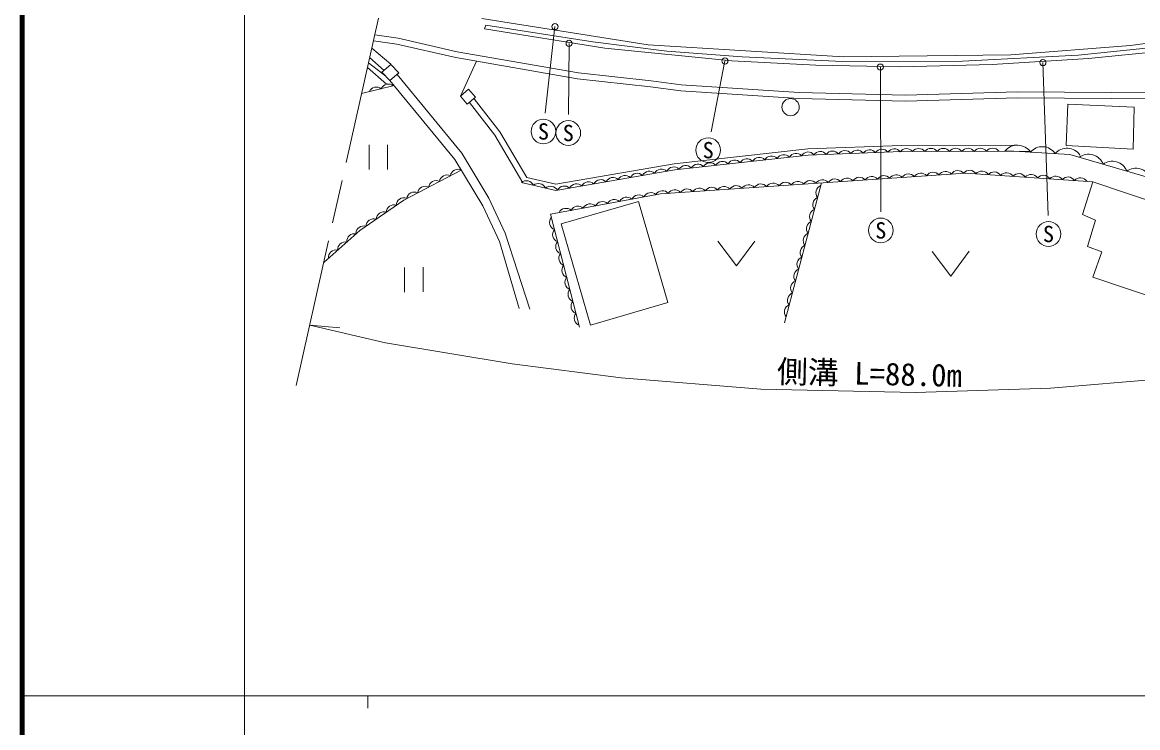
# Model space of a CAD drawing. Units: millimetres, scale not verified. Extents: x 40000 to 680000, y 20000 to 380000.
# Drawn here: x 40000 to 130416, y 202409 to 259543 of the extents above; entities that cross this region are included whole.
import ezdxf
from ezdxf.enums import TextEntityAlignment as Align

# ---------------------------------------------------------------- set-up
doc = ezdxf.new("R2010")
doc.units = ezdxf.units.MM
doc.header["$LTSCALE"] = 1000
doc.linetypes.add('CHAIN', pattern=[18.5, 12, -1.5, 3.5, -1.5])
for name, color, linetype, lineweight in [('M-BGD', 7, 'Continuous', 13), ('M-BMK', 2, 'CHAIN', 13), ('M-STR-HTXT', 7, 'Continuous', 13), ('M-STR-STRC', 7, 'Continuous', 13), ('M-TTL', 2, 'Continuous', 140), ('M-TTL-BAND', 7, 'Continuous', 13)]:
    doc.layers.add(name, color=color, linetype=linetype, lineweight=lineweight)
doc.styles.add('ＭＳ ゴシック', font='')
doc.styles.get('ＭＳ ゴシック').set_extended_font_data('MS Gothic')

# ---------------------------------------------------------------- blocks, each defined once
blk = doc.blocks.new('田')
at = {"color": 7, "linetype": 'Continuous', "lineweight": 13}
for p, q in [((-0.75, 1), (-0.75, -1)), ((0.75, -1), (0.75, 1))]:
    blk.add_line(p, q, dxfattribs=at)
blk = doc.blocks.new('畑_1')
at = {"color": 7, "linetype": 'Continuous', "lineweight": 13}
for p, q in [((-1.5, 1), (0, -1)), ((0, -1), (1.5, 1))]:
    blk.add_line(p, q, dxfattribs=at)

msp = doc.modelspace()

# ---------------------------------------------------------------- linework, layer by layer
at = {"layer": 'M-BGD'}
for p, q in [((77254.9, 259842.3), (90742.1, 257722.6)), ((77477, 259004.1), (77563.6, 259305.6)), ((87227, 257452.5), (77477, 259004.1)), ((77563.6, 259305.6), (86247.3, 257965.7)), ((129844, 257677.5), (142498.6, 259309)), ((68458.6, 258049.3), (70373, 257769)), ((68565.7, 258527.3), (70462.5, 258249.6)), ((70373, 257769), (75150.2, 256686.3)), ((70462.5, 258249.6), (75246.1, 257165.4)), ((86247.3, 257965.7), (92236.8, 257195.7)), ((90742.1, 257722.6), (106576.1, 256748.8)), ((125601.1, 256892.5), (135146.4, 257870.9)), ((69860.9, 256160.3), (68325.9, 257457)), ((75246.1, 257165.4), (85084, 255455.7)), ((97514.6, 256411.3), (87227, 257452.5)), ((92236.8, 257195.7), (98353.6, 256739.9)), ((106576.1, 256748.8), (120125.6, 256910.8)), ((116209.8, 256389.9), (125601.1, 256892.5)), ((120125.6, 256910.8), (129844, 257677.5)), ((135184.4, 257506.8), (126424.2, 256603.5)), ((69527, 254526), (67975, 255890.8)), ((69478.6, 255173.6), (68056.5, 256254.4)), ((69323.1, 255654), (68155.7, 256697)), ((69880.6, 256139), (69157, 255509.4)), ((70520.2, 255447.3), (69880.6, 256139)), ((75150.2, 256686.3), (85015.6, 254971.7)), ((75512.1, 253555), (76807.8, 256398.2)), ((104338.1, 256079.1), (97514.6, 256411.3)), ((98353.6, 256739.9), (106513.3, 256362)), ((111207.3, 255949.3), (104338.1, 256079.1)), ((106513.3, 256362), (116209.8, 256389.9)), ((118628.2, 256127.4), (111207.3, 255949.3)), ((126424.2, 256603.5), (118628.2, 256127.4)), ((69157, 255509.4), (69800.2, 254837.9)), ((69800.2, 254837.9), (70520.2, 255447.3)), ((75640, 248937), (70378.6, 255327.5)), ((85084, 255455.7), (90978.7, 254811.8)), ((67498.7, 253764.5), (70142.8, 254420.9)), ((69800.2, 254837.9), (75059.6, 248436.5)), ((75512.1, 253555), (76174.2, 254121.4)), ((76174.2, 254121.4), (76733, 253468.2)), ((85015.6, 254971.7), (90920.4, 254326.8)), ((90920.4, 254326.8), (93368.7, 254005.4)), ((90978.7, 254811.8), (93416.7, 254491.7)), ((93416.7, 254491.7), (102979.7, 253860.5)), ((76070.9, 252901.7), (75512.1, 253555)), ((76733, 253468.2), (76070.9, 252901.7)), ((78721.2, 250674.1), (76640.8, 253358)), ((93368.7, 254005.4), (102957.3, 253372.4)), ((102957.3, 253372.4), (111584.7, 253150.8)), ((102979.7, 253860.5), (111583.9, 253639.4)), ((111583.9, 253639.4), (120678.3, 253904.9)), ((111584.7, 253150.8), (120684.1, 253416.3)), ((120678.3, 253904.9), (128295.8, 253865.4)), ((120684.1, 253416.3), (128296.1, 253376.9)), ((128295.8, 253865.4), (142034.6, 253953.4)), ((128296.1, 253376.9), (142047.5, 253465)), ((76251.4, 253056.2), (78312.7, 250397)), ((124746.4, 252917.3), (124607, 249564.2)), ((130129.1, 252664.2), (124746.4, 252917.3)), ((130043.1, 249274.7), (130129.1, 252664.2)), ((80904.7, 246970.1), (78721.2, 250674.1)), ((78312.7, 250397), (80587.6, 246537.8)), ((111271, 249558.7), (103675, 249286.6)), ((120394.3, 249599.5), (111271, 249558.7)), ((120663.7, 249588.1), (120394.3, 249599.5)), ((124607, 249564.2), (130043.1, 249274.7)), ((77809.2, 245308.1), (75640, 248937)), ((103675, 249286.6), (92834.4, 248087.8)), ((92903.8, 247599.8), (103710.9, 248794.9)), ((103710.9, 248794.9), (111280.9, 249066.1)), ((111280.9, 249066.1), (121665.8, 249112.6)), ((119645.6, 249103.5), (120381, 249106.8)), ((120381, 249106.8), (124911.1, 248840.3)), ((124911.1, 248840.3), (131291.3, 246963.2)), ((75059.6, 248436.5), (77321.7, 244683.9)), ((92834.4, 248087.8), (83262.6, 246423.9)), ((70926, 245150.7), (75577.3, 247577.6)), ((83262.6, 246423.9), (80904.7, 246970.1)), ((83248.6, 245921.5), (92903.8, 247599.8)), ((91738.9, 245648.1), (116481.3, 247327.3)), ((116481.3, 247327.3), (126787.5, 246629.9)), ((80587.6, 246537.8), (83248.6, 245921.5)), ((101779.6, 235202.8), (104778.5, 246533.1)), ((126787.5, 246629.9), (125945.8, 243980.4)), ((142722, 241217.6), (126787.5, 246629.9)), ((67364.9, 242673.4), (70926, 245150.7)), ((79149.9, 242464.5), (77809.2, 245308.1)), ((82808.2, 243999.3), (91738.9, 245648.1)), ((77321.7, 244683.9), (78694.3, 241787.7)), ((83686.3, 243212), (89940.2, 245026.6)), ((89940.2, 245026.6), (92316.6, 236836.6)), ((85160.2, 234853), (82808.2, 243999.3)), ((125945.8, 243980.4), (127006.4, 243523.5)), ((127006.4, 243523.5), (126353.2, 241397.9)), ((64436.8, 240097.6), (67364.9, 242673.4)), ((81140, 236315.7), (79149.9, 242464.5)), ((86062.7, 235022), (83686.3, 243212)), ((78694.3, 241787.7), (80270.2, 236355.1)), ((126353.2, 241397.9), (127508.3, 240952.1)), ((127508.3, 240952.1), (126783.9, 238903.4)), ((126783.9, 238903.4), (140336.8, 234310.2)), ((92316.6, 236836.6), (86062.7, 235022))]:
    msp.add_line(p, q, dxfattribs=at)
for centre, radius in [((83176.6, 259199.8), 250), ((84324.8, 257837.6), 250), ((96953.1, 256416.5), 250), ((109559.4, 255916.1), 250), ((122729.6, 256284.2), 250), ((102276.6, 252671.4), 700)]:
    msp.add_circle(centre, radius, dxfattribs=at)
for centre, radius, start, end in [((68706.9, 253679.1), 624.4, 50.7389, 157.14496), ((69677.4, 253920), 624.4, 50.7389, 157.14496), ((120659.4, 248290.8), 1299.3, 34.5399, 141.28011), ((100730.3, 248089), 624.4, 43.10752, 149.51358), ((101724.2, 248198.9), 624.4, 43.10752, 149.51358), ((102718.2, 248308.8), 624.4, 43.10752, 149.51358), ((103697.5, 248441.3), 600.5, 38.044, 150.66038), ((104683.5, 248455.5), 624.4, 38.84846, 145.25452), ((105682.9, 248491.3), 624.4, 38.84846, 145.25452), ((106682.2, 248527.1), 624.4, 38.84846, 145.25452), ((107681.6, 248562.9), 624.4, 38.84846, 145.25452), ((108681, 248598.7), 624.4, 38.84846, 145.25452), ((109680.3, 248634.5), 624.4, 38.84846, 145.25452), ((110679.7, 248670.3), 624.4, 38.84846, 145.25452), ((111667.6, 248693.8), 624.4, 37.05339, 143.45945), ((112667.6, 248698.3), 624.4, 37.05339, 143.45945), ((113667.5, 248702.8), 624.4, 37.05339, 143.45945), ((114667.5, 248707.2), 624.4, 37.05339, 143.45945), ((115667.5, 248711.7), 624.4, 37.05339, 143.45945), ((116667.5, 248716.2), 624.4, 37.05339, 143.45945), ((117667.5, 248720.7), 624.4, 37.05339, 143.45945), ((118667.5, 248725.1), 624.4, 37.05339, 143.45945), ((122684, 248222), 1248.8, 33.43011, 139.83617), ((124680.5, 248104.6), 1248.8, 33.43011, 139.83617), ((126439.3, 247611), 1248.8, 20.40264, 126.8087), ((92803.2, 247202.7), 624.4, 46.65798, 153.06405), ((93772.7, 247319.6), 624.4, 43.10752, 149.51358), ((94766.6, 247429.5), 624.4, 43.10752, 149.51358), ((95760.6, 247539.4), 624.4, 43.10752, 149.51358), ((96754.5, 247649.3), 624.4, 43.10752, 149.51358), ((97748.5, 247759.3), 624.4, 43.10752, 149.51358), ((98742.4, 247869.2), 624.4, 43.10752, 149.51358), ((99736.3, 247979.1), 624.4, 43.10752, 149.51358), ((128358, 247046.5), 1248.8, 20.40264, 126.8087), ((74434.4, 246559.4), 624.4, 64.35119, 170.75725), ((75321, 247022), 624.4, 64.35119, 170.75725), ((87877, 246346.4), 624.4, 46.65798, 153.06405), ((88862.2, 246517.6), 624.4, 46.65798, 153.06405), ((89847.5, 246688.9), 624.4, 46.65798, 153.06405), ((90832.7, 246860.2), 624.4, 46.65798, 153.06405), ((91817.9, 247031.4), 624.4, 46.65798, 153.06405), ((105860.9, 246231.7), 624.4, 40.6795, 147.08556), ((106858.6, 246299.4), 624.4, 40.6795, 147.08556), ((107856.3, 246367.1), 624.4, 40.6795, 147.08556), ((108854, 246434.8), 624.4, 40.6795, 147.08556), ((109851.7, 246502.5), 624.4, 40.6795, 147.08556), ((110849.4, 246570.2), 624.4, 40.6795, 147.08556), ((111847.1, 246638), 624.4, 40.6795, 147.08556), ((112844.8, 246705.7), 624.4, 40.6795, 147.08556), ((113842.5, 246773.4), 624.4, 40.6795, 147.08556), ((114840.2, 246841.1), 624.4, 40.6795, 147.08556), ((115837.9, 246908.8), 624.4, 40.6795, 147.08556), ((116785.1, 246931.9), 624.4, 32.92559, 139.33165), ((117782.8, 246864.4), 624.4, 32.92559, 139.33165), ((118780.5, 246796.9), 624.4, 32.92559, 139.33165), ((119778.2, 246729.4), 624.4, 32.92559, 139.33165), ((120775.9, 246661.8), 624.4, 32.92559, 139.33165), ((121773.7, 246594.3), 624.4, 32.92559, 139.33165), ((122771.4, 246526.8), 624.4, 32.92559, 139.33165), ((123769.1, 246459.3), 624.4, 32.92559, 139.33165), ((124766.8, 246391.8), 624.4, 32.92559, 139.33165), ((125764.5, 246324.3), 624.4, 32.92559, 139.33165), ((130276.7, 246482), 1248.8, 20.40264, 126.8087), ((72661.3, 245634.3), 624.4, 64.35119, 170.75725), ((73547.9, 246096.9), 624.4, 64.35119, 170.75725), ((80858.1, 246091.3), 624.4, 23.75626, 130.16232), ((81832.3, 245865.6), 624.4, 23.75626, 130.16232), ((82815.6, 245602), 659.5, 31.25145, 128.64486), ((83936.1, 245661.3), 624.4, 46.65798, 153.06405), ((84921.3, 245832.6), 624.4, 46.65798, 153.06405), ((85906.6, 246003.9), 624.4, 46.65798, 153.06405), ((86891.8, 246175.1), 624.4, 46.65798, 153.06405), ((92890.7, 245351.4), 624.4, 40.6795, 147.08556), ((93888.4, 245419.2), 624.4, 40.6795, 147.08556), ((94886.1, 245486.9), 624.4, 40.6795, 147.08556), ((95883.8, 245554.6), 624.4, 40.6795, 147.08556), ((96881.5, 245622.3), 624.4, 40.6795, 147.08556), ((97879.2, 245690), 624.4, 40.6795, 147.08556), ((98876.9, 245757.7), 624.4, 40.6795, 147.08556), ((99874.6, 245825.4), 624.4, 40.6795, 147.08556), ((100872.4, 245893.1), 624.4, 40.6795, 147.08556), ((101870.1, 245960.8), 624.4, 40.6795, 147.08556), ((102867.8, 246028.6), 624.4, 40.6795, 147.08556), ((103865.5, 246096.3), 624.4, 40.6795, 147.08556), ((104955.8, 245741), 624.4, 111.97186, 218.37793), ((104863.2, 246164), 624.4, 40.6795, 147.08556), ((70944.3, 244707.9), 624.4, 71.62166, 178.02772), ((71774.7, 245171.7), 624.4, 64.35119, 170.75725), ((88000.2, 244577.5), 624.4, 47.25767, 153.66374), ((88983.6, 244759.1), 624.4, 47.25767, 153.66374), ((89967, 244940.7), 624.4, 47.25767, 153.66374), ((90950.4, 245122.2), 624.4, 47.25767, 153.66374), ((91893, 245283.7), 624.4, 40.6795, 147.08556), ((104699.9, 244774.3), 624.4, 111.97186, 218.37793), ((69302.5, 243565.7), 624.4, 71.62166, 178.02772), ((70123.4, 244136.8), 624.4, 71.62166, 178.02772), ((84066.7, 243851.3), 624.4, 47.25767, 153.66374), ((85050.1, 244032.9), 624.4, 47.25767, 153.66374), ((86033.5, 244214.4), 624.4, 47.25767, 153.66374), ((87016.8, 244396), 624.4, 47.25767, 153.66374), ((104444, 243807.5), 624.4, 111.97186, 218.37793), ((68481.6, 242994.7), 624.4, 71.62166, 178.02772), ((83367, 243328), 624.4, 141.21826, 247.62432), ((104188.1, 242840.8), 624.4, 111.97186, 218.37793), ((66936.3, 241798.3), 624.4, 78.13453, 184.54059), ((67660.7, 242423.6), 624.4, 71.62166, 178.02772), ((83616, 242359.5), 624.4, 141.21826, 247.62432), ((103932.3, 241874.1), 624.4, 111.97186, 218.37793), ((66185.5, 241137.8), 624.4, 78.13453, 184.54059), ((83865.1, 241391), 624.4, 141.21826, 247.62432), ((103676.4, 240907.4), 624.4, 111.97186, 218.37793), ((65434.6, 240477.3), 624.4, 78.13453, 184.54059), ((84114.1, 240422.5), 624.4, 141.21826, 247.62432), ((103420.5, 239940.7), 624.4, 111.97186, 218.37793), ((84363.2, 239454), 624.4, 141.21826, 247.62432), ((84612.2, 238485.6), 624.4, 141.21826, 247.62432), ((103164.7, 238974), 624.4, 111.97186, 218.37793), ((84861.3, 237517.1), 624.4, 141.21826, 247.62432), ((102908.8, 238007.3), 624.4, 111.97186, 218.37793), ((85110.3, 236548.6), 624.4, 141.21826, 247.62432), ((102652.9, 237040.6), 624.4, 111.97186, 218.37793), ((102397.1, 236073.9), 624.4, 111.97186, 218.37793), ((85359.4, 235580.1), 624.4, 141.21826, 247.62432)]:
    msp.add_arc(centre, radius, start, end, dxfattribs=at)
at = {"layer": 'M-BMK'}
msp.add_line((62203.3, 230128.5), (69691, 263550), dxfattribs=at)
at = {"layer": 'M-STR-HTXT'}
for p, q in [((63298.3, 235015.9), (69433, 233592)), ((63298.3, 235015.9), (65743.7, 234799)), ((69433, 233592), (79718.7, 231876.3)), ((79718.7, 231876.3), (88545.3, 230755.2)), ((88545.3, 230755.2), (99859.5, 229837.3)), ((123353, 229908.8), (135361.2, 230916.3)), ((99859.5, 229837.3), (112411.8, 229546.9)), ((112411.8, 229546.9), (123353, 229908.8))]:
    msp.add_line(p, q, dxfattribs=at)
at = {"layer": 'M-STR-STRC'}
for p, q in [((83176.6, 259199.8), (82395, 252196.6)), ((84324.8, 257837.6), (84277.8, 252075.3)), ((96953.1, 256416.5), (95853, 250672)), ((109559.4, 255916.1), (109597.1, 244186.1)), ((122729.6, 256284.2), (123151.9, 243893.3))]:
    msp.add_line(p, q, dxfattribs=at)
for centre in [(82243.4, 250702.6), (84257.7, 250577.4), (95602, 249189.6), (109591.5, 242688.6), (123185.6, 242397.6)]:
    msp.add_circle(centre, 1000, dxfattribs=at)
at = {"layer": 'M-TTL'}
msp.add_line((40000, 379999.9), (40000, 20000), dxfattribs=at)
at = {"layer": 'M-TTL-BAND'}
for p, q in [((58000, 369999.9), (58000, 20000)), ((40000, 204999.9), (578999.9, 204999.9)), ((68000, 205000), (68000, 203999.9))]:
    msp.add_line(p, q, dxfattribs=at)

# ---------------------------------------------------------------- block references
at = {"layer": 'M-BGD', "xscale": 999.9998, "yscale": 999.9998, "rotation": 0.23939}
for name, p in [('田', (68862.4, 248626.6)), ('畑_1', (97890.9, 240810.9)), ('畑_1', (115251.5, 239989.1)), ('田', (71738.7, 238696.5))]:
    msp.add_blockref(name, p, dxfattribs=at)

# ---------------------------------------------------------------- texts
at = {"layer": 'M-STR-HTXT', "style": 'ＭＳ ゴシック'}
for s, p in [('側溝', (101144.7, 229807.6)), ('L=88.0m', (107409.8, 229662.6))]:
    msp.add_text(s, height=1833, rotation=358.675, dxfattribs=at).set_placement(p, align=Align.BOTTOM_LEFT)
at = {"layer": 'M-STR-STRC', "style": 'ＭＳ ゴシック'}
for p in [(82243.4, 250702.6), (84257.7, 250577.4), (95602, 249189.6), (109591.5, 242688.6), (123185.6, 242397.6)]:
    msp.add_text('S', height=1320, dxfattribs=at).set_placement(p, align=Align.MIDDLE_CENTER)

doc.saveas('drawing.dxf')
